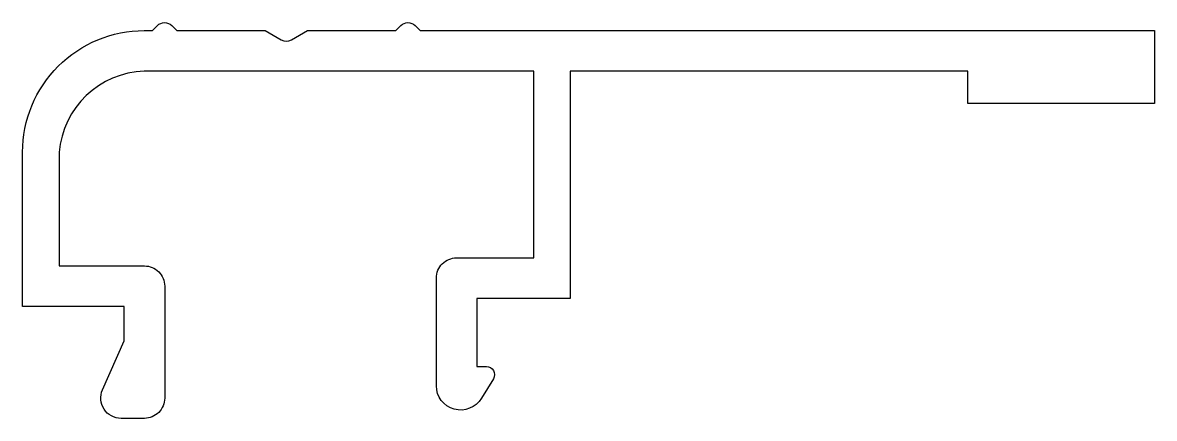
# Model space of a CAD drawing. Extents: x 870 to 897.9, y 512.4 to 522.2.
import ezdxf

# ---------------------------------------------------------------- set-up
doc = ezdxf.new("R2010")
doc.units = 0
doc.layers.add('ANA', color=220, linetype='CONTINUOUS')

msp = doc.modelspace()

# ---------------------------------------------------------------- linework, layer by layer
at = {"layer": 'ANA', "color": 0}
msp.add_lwpolyline([(869.967, 518.977, -0.414214), (872.967, 521.977), (873.167, 521.977), (873.29, 522.1, -0.414214), (873.644, 522.1), (873.767, 521.977), (875.947, 521.977), (876.342, 521.749, 0.267949), (876.592, 521.749), (876.987, 521.977), (879.167, 521.977), (879.29, 522.1, -0.414214), (879.644, 522.1), (879.767, 521.977), (897.867, 521.977), (897.867, 520.177), (893.267, 520.177), (893.267, 520.977), (883.467, 520.977), (883.467, 515.377), (881.166, 515.377), (881.166, 513.7), (881.4, 513.7, -0.583941), (881.571, 513.397), (881.279, 512.914, -0.759526), (880.166, 513.224), (880.166, 515.877, -0.414214), (880.666, 516.377), (882.567, 516.377), (882.567, 520.977), (872.967, 520.977, 0.380165), (870.867, 518.977), (870.867, 516.177), (872.969, 516.177, -0.414214), (873.469, 515.677), (873.469, 512.919, -0.414214), (872.969, 512.419), (872.393, 512.419, -0.542055), (871.936, 513.122), (872.469, 514.327), (872.469, 515.177), (869.967, 515.177)], format="xyb", close=True, dxfattribs=at)

doc.saveas('drawing.dxf')
